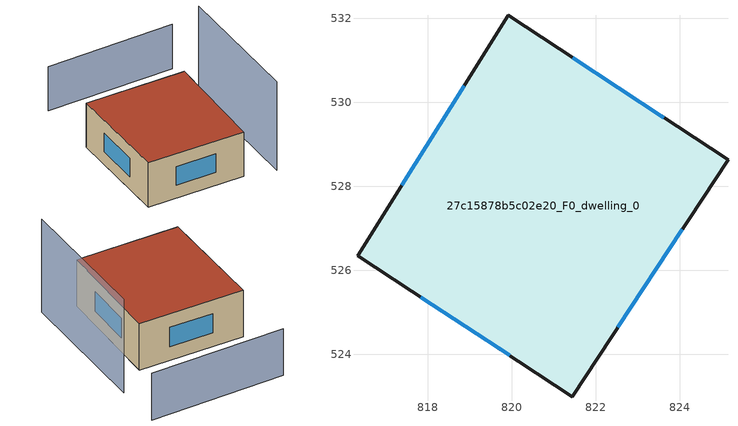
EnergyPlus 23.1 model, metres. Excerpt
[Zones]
27c15878b5c02e20_F0_dwelling_0
 floor ground (EU_floor_Construction): 825.15,528.63 821.44,522.99 816.34,526.34 819.92,532.07 z0
 wall outside (EU_wall_Construction): 821.44,522.99 825.15,528.63 819.92,532.07 816.34,526.34 821.44,522.99 z0:3
 window (EU_Window_Construction): 822.53,524.64 824.07,526.98 / 817.84,525.36 819.95,523.97 / 818.87,530.39 817.39,528.02 / 823.62,529.63 821.45,531.06 z0.88:2.12
 roof outside (EU_roof_Construction): 821.44,522.99 825.15,528.63 819.92,532.07 816.34,526.34 z3
shading: 822.79,521.61 827.36,528.85 z0:6; 828.91,531.31 822.1,535.57 z0:3
[Building]
EU S2 Campaign: North Axis=0; Terrain=City; Solar Distribution=FullExterior
[Site:Location]
Montreal-Trudeau.Intl.AP: Latitude=45.4667; Longitude=-73.75; Time Zone=-5; Elevation=36
[SizingPeriod:WeatherFileDays]
AnnualSizingPeriod: Begin Month=1; Begin Day of Month=1; End Month=12; End Day of Month=31; Day of Week for Start Day=Monday; Use Weather File Daylight Saving Period=No; Use Weather File Rain and Snow Indicators=No
[MATERIAL]
EU_InternalMass_Material: Roughness=MediumRough; Thickness=0.1; Conductivity=1; Density=1800; Specific Heat=900; Thermal Absorptance=0.9; Solar Absorptance=0.7; Visible Absorptance=0.7
[MATERIAL:NOMASS] Roughness=MediumRough; Thermal Absorptance=0.9; Solar Absorptance=0.7; Visible Absorptance=0.7
Name | Thermal Resistance
EU_wall_NoMass | 1.66378
EU_roof_NoMass | 3.02489
EU_floor_NoMass | 1.51479
[WINDOWMATERIAL:SIMPLEGLAZINGSYSTEM]
EU_Window_SimpleGlazing: UFactor=3.53504; Solar Heat Gain Coefficient=0.8; Visible Transmittance=0.8
[CONSTRUCTION]
EU_wall_Construction: EU_wall_NoMass
EU_roof_Construction: EU_roof_NoMass
EU_floor_Construction: EU_floor_NoMass
EU_Window_Construction: EU_Window_SimpleGlazing
EU_InternalMass_Construction: EU_InternalMass_Material
[ZONE]
27c15878b5c02e20_F0_dwelling_0: Type=1; Multiplier=1; Ceiling Height=autocalculate; Volume=125.231; Floor Area=autocalculate; Part of Total Floor Area=Yes
[INTERNALMASS]
27c15878b5c02e20_F0_dwelling_0_EU_InternalMass: Construction=EU_InternalMass_Construction; Zone or ZoneList=27c15878b5c02e20_F0_dwelling_0; Surface Area=41.7441
[OTHEREQUIPMENT]
EU_Step8_InternalGain_27c15878b5c02e20_F0_dwelling_0_f000: Fuel Type=Electricity; Zone or ZoneList or Space or SpaceList=27c15878b5c02e20_F0_dwelling_0; Schedule=EU_Step8_GainSchedule_27c15878b5c02e20_F0_dwelling_0_f000; Design Level Calculation Method=Watts/Area; Power per Zone Floor Area=1; Fraction Latent=0; Fraction Radiant=0; Fraction Lost=0; Carbon Dioxide Generation Rate=0; EndUse Subcategory=EU_Step8_InternalGains
[ZONEVENTILATION:DESIGNFLOWRATE]
EU_ConstantAir_27c15878b5c02e20_F0_dwelling_0: Zone or ZoneList or Space or SpaceList=27c15878b5c02e20_F0_dwelling_0; Schedule=EU_AlwaysOn; Design Flow Rate Calculation Method=AirChanges/Hour; Air Changes per Hour=0.634604; Ventilation Type=Natural; Fan Pressure Rise=0; Fan Total Efficiency=1; Constant Term Coefficient=1; Temperature Term Coefficient=0; Velocity Term Coefficient=0; Velocity Squared Term Coefficient=0; Minimum Indoor Temperature=-100; Maximum Indoor Temperature=100; Delta Temperature=-100; Minimum Outdoor Temperature=-100; Maximum Outdoor Temperature=100; Maximum Wind Speed=40
[HVACTEMPLATE:THERMOSTAT]
EU_HeatOnly_27c15878b5c02e20_F0_dwelling_0: Constant Heating Setpoint=20; Constant Cooling Setpoint=50
[HVACTEMPLATE:ZONE:IDEALLOADSAIRSYSTEM]
27c15878b5c02e20_F0_dwelling_0: Template Thermostat=EU_HeatOnly_27c15878b5c02e20_F0_dwelling_0; System Availability Schedule=EU_AlwaysOn; Maximum Heating Supply Air Temperature=50; Minimum Cooling Supply Air Temperature=13; Maximum Heating Supply Air Humidity Ratio=0.0156; Minimum Cooling Supply Air Humidity Ratio=0.0077; Heating Limit=NoLimit; Cooling Limit=NoLimit; Heating Availability Schedule=EU_AlwaysOn; Cooling Availability Schedule=EU_CoolingOff; Dehumidification Control Type=ConstantSensibleHeatRatio; Cooling Sensible Heat Ratio=0.7; Dehumidification Setpoint=60; Humidification Control Type=None; Humidification Setpoint=30; Outdoor Air Method=None; Outdoor Air Flow Rate per Person=0.00944; Outdoor Air Flow Rate per Zone Floor Area=0; Outdoor Air Flow Rate per Zone=0; Demand Controlled Ventilation Type=None; Outdoor Air Economizer Type=NoEconomizer; Heat Recovery Type=None; Sensible Heat Recovery Effectiveness=0.7; Latent Heat Recovery Effectiveness=0.65
[SIZING:ZONE]
27c15878b5c02e20_F0_dwelling_0: Zone Cooling Design Supply Air Temperature Input Method=SupplyAirTemperature; Zone Cooling Design Supply Air Temperature=13; Zone Heating Design Supply Air Temperature Input Method=SupplyAirTemperature; Zone Heating Design Supply Air Temperature=50; Zone Cooling Design Supply Air Humidity Ratio=0.008; Zone Heating Design Supply Air Humidity Ratio=0.008; Cooling Design Air Flow Method=DesignDay; Cooling Design Air Flow Rate=0; Cooling Minimum Air Flow per Zone Floor Area=0.000762; Cooling Minimum Air Flow=0; Cooling Minimum Air Flow Fraction=0.2; Heating Design Air Flow Method=DesignDay; Heating Design Air Flow Rate=0; Heating Maximum Air Flow per Zone Floor Area=0.002032; Heating Maximum Air Flow=0.141576; Heating Maximum Air Flow Fraction=0.3; Account for Dedicated Outdoor Air System=No; Dedicated Outdoor Air System Control Strategy=NeutralSupplyAir; Dedicated Outdoor Air Low Setpoint Temperature for Design=autosize; Dedicated Outdoor Air High Setpoint Temperature for Design=autosize; Zone Load Sizing Method=Sensible Load Only No Latent Load; Zone Latent Cooling Design Supply Air Humidity Ratio Input Method=HumidityRatioDifference; Zone Cooling Design Supply Air Humidity Ratio Difference=0.005; Zone Latent Heating Design Supply Air Humidity Ratio Input Method=HumidityRatioDifference; Zone Humidification Design Supply Air Humidity Ratio Difference=0.005
[SCHEDULE:CONSTANT]
Name | Hourly Value
EU_AlwaysOn | 1
EU_CoolingOff | 0
[SCHEDULE:FILE]
EU_Step8_GainSchedule_27c15878b5c02e20_F0_dwelling_0_f000: File=../../schedules/27c15878b5c02e20/27c15878b5c02e20_F0_dwelling_0_f000_gain.csv; Column Number=1; Rows to Skip at Top=0; Number of Hours of Data=8760; Column Separator=Comma; Interpolate to Timestep=No; Minutes per Item=60; Adjust Schedule for Daylight Savings=Yes
